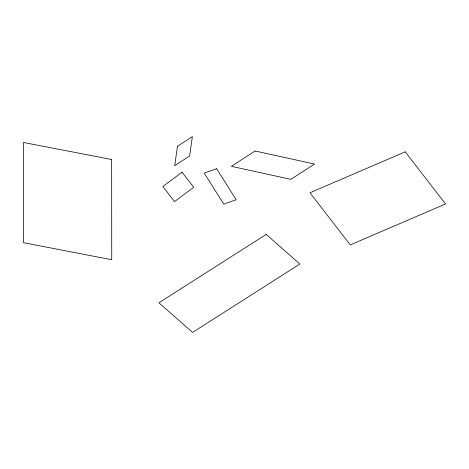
<?xml version="1.0" encoding="UTF-8"?>
<svg xmlns="http://www.w3.org/2000/svg" width="469" height="469" viewBox="0 0 469 469"><rect width="100%" height="100%" fill="white"/><g stroke="black" fill="none" stroke-linecap="round" stroke-linejoin="round"><path stroke-width="0.7" d="M177.446 146.369L174.72 165.715L189.634 155.931L192.36 136.585L177.446 146.369M182.048 172.187L162.86 186.521L174.509 201.623L193.691 187.289L182.048 172.187M255.095 151L231.399 166.325L290.833 179.363L314.529 164.039L255.095 151M266.193 234.4L158.927 302.792L192.595 332.415L299.867 264.024L266.193 234.4M405.234 151.839L309.968 192.777L350.29 244.906L445.55 203.968L405.234 151.839M216.649 168.746L204.208 173.079L223.754 204.097L236.188 199.771L216.649 168.746M111.657 159.501L23.45 142.476L23.52 242.702L111.733 259.726L111.657 159.501"/></g></svg>
